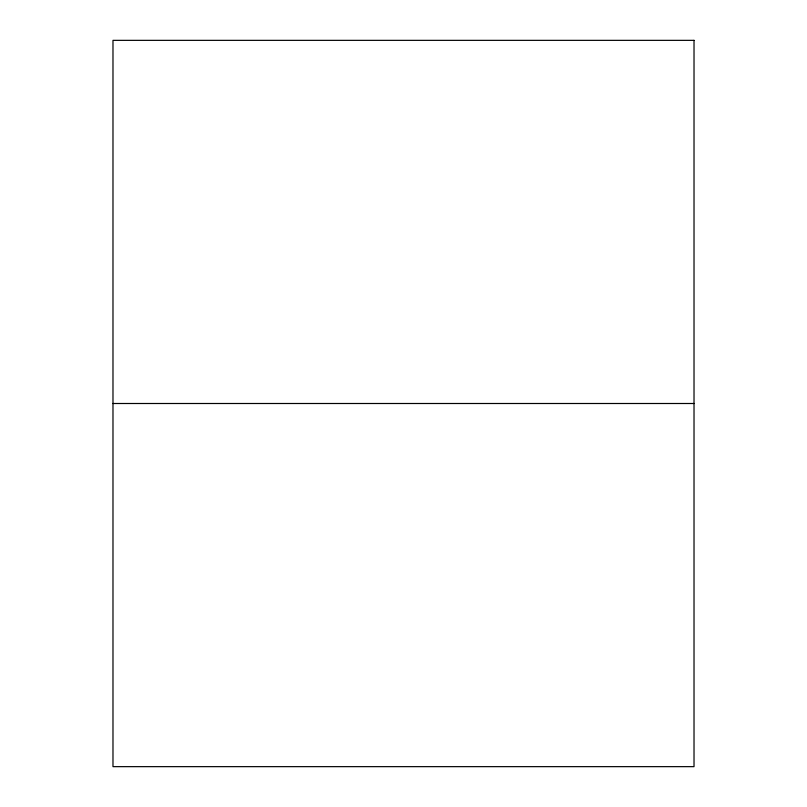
<?xml version="1.0" encoding="UTF-8"?>
<svg xmlns="http://www.w3.org/2000/svg" width="807" height="807" viewBox="0 0 807 807"><rect width="100%" height="100%" fill="white"/><g stroke="black" fill="none" stroke-linecap="round" stroke-linejoin="round"><path stroke-width="1.21" d="M112.98 403.5L694.02 403.5M694.02 40.35L112.98 40.35L112.98 766.65L694.02 766.65L694.02 40.35"/></g></svg>
